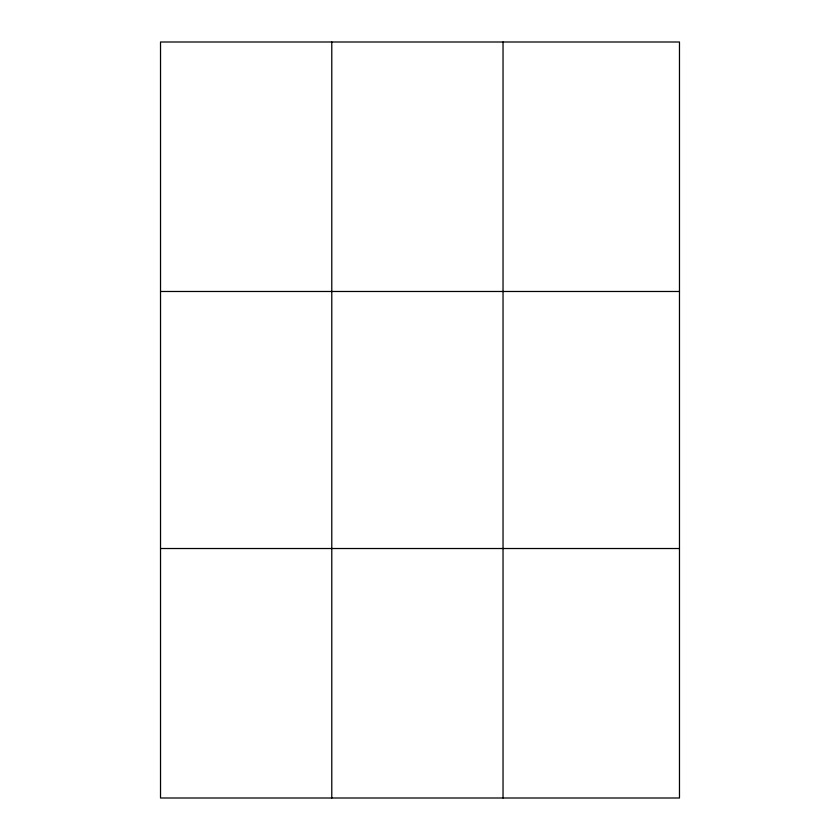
<?xml version="1.0" encoding="UTF-8"?>
<svg xmlns="http://www.w3.org/2000/svg" width="840" height="840" viewBox="0 0 840 840"><rect width="100%" height="100%" fill="white"/><g stroke="black" fill="none" stroke-linecap="round" stroke-linejoin="round"><path stroke-width="1.26" d="M331.779 798L331.779 42M503.034 798L503.034 42M679.476 548.52L679.476 798L160.524 798L160.524 42L679.476 42L679.476 548.52L160.524 548.52M160.524 291.48L679.476 291.48"/></g></svg>
